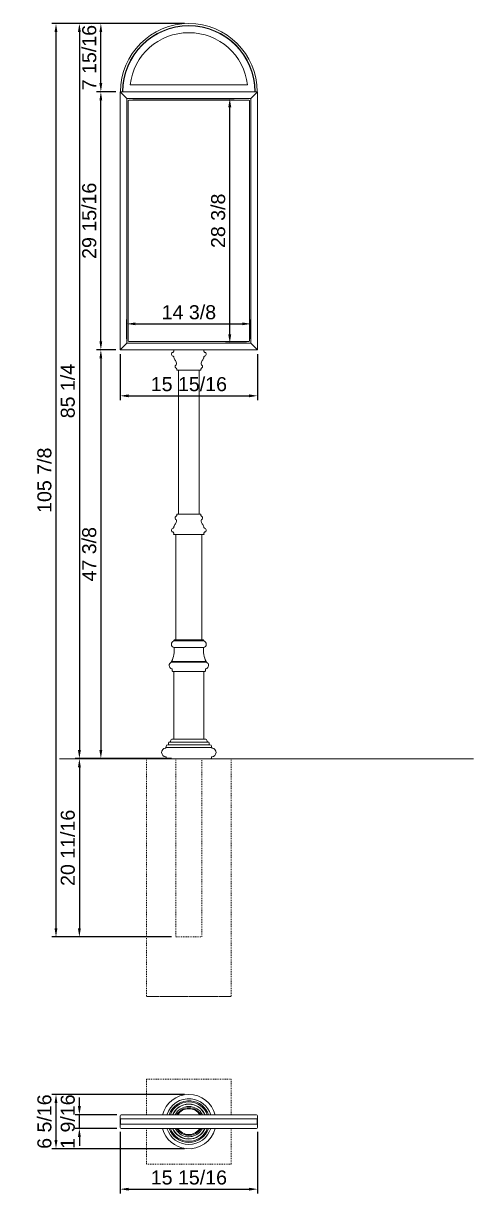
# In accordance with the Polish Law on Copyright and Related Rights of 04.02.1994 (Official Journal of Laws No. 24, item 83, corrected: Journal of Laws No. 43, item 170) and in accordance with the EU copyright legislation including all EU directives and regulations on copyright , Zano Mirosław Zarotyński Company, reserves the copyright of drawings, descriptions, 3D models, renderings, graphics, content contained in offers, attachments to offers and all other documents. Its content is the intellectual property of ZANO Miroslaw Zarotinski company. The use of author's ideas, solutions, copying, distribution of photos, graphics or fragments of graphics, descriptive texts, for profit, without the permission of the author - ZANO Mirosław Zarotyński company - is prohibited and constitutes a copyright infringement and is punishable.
# Model space of a CAD drawing. Header units: inches. Extents: x -11 to 148, y 0 to 136.
# Drawn here: x -10.7 to 41.4, y -0.3 to 135.9 of the extents above; entities that cross this region are included whole.
import ezdxf

# ---------------------------------------------------------------- set-up
doc = ezdxf.new("R2010")
doc.units = ezdxf.units.IN
doc.linetypes.add('HIDDEN', pattern=[1.905, 1.27, -0.635])
for name, color, linetype, lineweight in [('ZANO_R', 7, 'Continuous', 0), ('ZANO_R_przerywana', 250, 'HIDDEN', 0), ('ZANO_W', 1, 'Continuous', 0)]:
    doc.layers.add(name, color=color, linetype=linetype, lineweight=lineweight)
doc.styles.get("Standard").update_dxf_attribs({"font": 'arial.ttf'})
doc.dimstyles.new('amerykanie', dxfattribs={"dimtxt": 50, "dimasz": 50, "dimexe": 0.5, "dimexo": 0.5, "dimgap": 1, "dimtad": 1, "dimdec": 0, "dimzin": 0, "dimlunit": 5, "dimtxsty": 'Standard', "dimcen": 0.09, "dimclrd": 1, "dimclre": 1, "dimclrt": 1, "dimazin": 0, "dimtfac": 1, "dimtdec": 0, "dimtmove": 0, "dimatfit": 3, "dimfxl": 1, "dimtzin": 0, "dimarcsym": 1})

# ---------------------------------------------------------------- blocks, each defined once
blk = doc.blocks.new('*D372')
at = {"layer": 'ZANO_W', "color": 1, "lineweight": -2}
for p, q in [((1.26, 99.34), (1.26, 101.56)), ((2.26, 101.06), (14.63, 101.06)), ((15.63, 99.34), (15.63, 101.56))]:
    blk.add_line(p, q, dxfattribs=at)
at = {"layer": 'ZANO_W', "color": 1}
for points in [[(2.26, 101.23), (2.26, 100.9), (1.26, 101.06)], [(14.63, 100.9), (14.63, 101.23), (15.63, 101.06)]]:
    blk.add_solid(points, dxfattribs=at)
at = {"layer": 'ZANO_W', "color": 1, "insert": (8.45, 102.4), "char_height": 1.625, "attachment_point": 5}
blk.add_mtext('14 3/8', dxfattribs=at)
blk = doc.blocks.new('*D373')
at = {"layer": 'ZANO_W', "color": 1, "lineweight": -2}
for p, q in [((1.96, 127.18), (13.69, 127.18)), ((13.19, 99.84), (13.19, 126.18)), ((15.13, 98.84), (12.69, 98.84))]:
    blk.add_line(p, q, dxfattribs=at)
at = {"layer": 'ZANO_W', "color": 1}
for points in [[(13.36, 126.18), (13.02, 126.18), (13.19, 127.18)], [(13.02, 99.84), (13.36, 99.84), (13.19, 98.84)]]:
    blk.add_solid(points, dxfattribs=at)
at = {"layer": 'ZANO_W', "color": 1, "insert": (11.85, 113.01), "char_height": 1.625, "attachment_point": 5, "rotation": 90}
blk.add_mtext('28 3/8', dxfattribs=at)
blk = doc.blocks.new('*D374')
at = {"layer": 'ZANO_W', "color": 1, "lineweight": -2}
for p, q in [((-0.02, 127.97), (-2.25, 127.97)), ((-1.75, 99.05), (-1.75, 126.97)), ((-0.03, 98.05), (-2.25, 98.05))]:
    blk.add_line(p, q, dxfattribs=at)
at = {"layer": 'ZANO_W', "color": 1}
for points in [[(-1.59, 126.97), (-1.92, 126.97), (-1.75, 127.97)], [(-1.92, 99.05), (-1.59, 99.05), (-1.75, 98.05)]]:
    blk.add_solid(points, dxfattribs=at)
at = {"layer": 'ZANO_W', "color": 1, "insert": (-3.09, 113.01), "char_height": 1.625, "attachment_point": 5, "rotation": 90}
blk.add_mtext('29 15/16', dxfattribs=at)
blk = doc.blocks.new('*D380')
at = {"layer": 'ZANO_W', "color": 1, "lineweight": -2}
for p, q in [((-0.03, 98.05), (-2.25, 98.05)), ((-1.75, 97.05), (-1.75, 51.65)), ((6.45, 50.65), (-2.25, 50.65))]:
    blk.add_line(p, q, dxfattribs=at)
at = {"layer": 'ZANO_W', "color": 1}
for points in [[(-1.59, 97.05), (-1.92, 97.05), (-1.75, 98.05)], [(-1.92, 51.65), (-1.59, 51.65), (-1.75, 50.65)]]:
    blk.add_solid(points, dxfattribs=at)
at = {"layer": 'ZANO_W', "color": 1, "insert": (-3.09, 74.35), "char_height": 1.625, "attachment_point": 5, "rotation": 90}
blk.add_mtext('47 3/8', dxfattribs=at)
blk = doc.blocks.new('*D381')
at = {"layer": 'ZANO_W', "color": 1, "lineweight": -2}
for p, q in [((7.95, 135.88), (-2.25, 135.88)), ((-1.75, 128.97), (-1.75, 134.88)), ((-0.03, 127.97), (-2.25, 127.97))]:
    blk.add_line(p, q, dxfattribs=at)
at = {"layer": 'ZANO_W', "color": 1}
for points in [[(-1.59, 134.88), (-1.92, 134.88), (-1.75, 135.88)], [(-1.92, 128.97), (-1.59, 128.97), (-1.75, 127.97)]]:
    blk.add_solid(points, dxfattribs=at)
at = {"layer": 'ZANO_W', "color": 1, "insert": (-3.09, 131.93), "char_height": 1.625, "attachment_point": 5, "rotation": 90}
blk.add_mtext('7 15/16', dxfattribs=at)
blk = doc.blocks.new('*D382')
at = {"layer": 'ZANO_W', "color": 1, "lineweight": -2}
for p, q in [((7.95, 135.88), (-4.74, 135.88)), ((-4.24, 134.88), (-4.24, 51.65)), ((6.45, 50.65), (-4.74, 50.65))]:
    blk.add_line(p, q, dxfattribs=at)
at = {"layer": 'ZANO_W', "color": 1}
for points in [[(-4.07, 134.88), (-4.41, 134.88), (-4.24, 135.88)], [(-4.41, 51.65), (-4.07, 51.65), (-4.24, 50.65)]]:
    blk.add_solid(points, dxfattribs=at)
at = {"layer": 'ZANO_W', "color": 1, "insert": (-5.58, 93.27), "char_height": 1.625, "attachment_point": 5, "rotation": 90}
blk.add_mtext('85 1/4', dxfattribs=at)
blk = doc.blocks.new('*D383')
at = {"layer": 'ZANO_W', "color": 1, "lineweight": -2}
for p, q in [((6.45, 50.65), (-4.74, 50.65)), ((-4.24, 49.65), (-4.24, 30.98)), ((6.45, 29.98), (-4.74, 29.98))]:
    blk.add_line(p, q, dxfattribs=at)
at = {"layer": 'ZANO_W', "color": 1}
for points in [[(-4.07, 49.65), (-4.41, 49.65), (-4.24, 50.65)], [(-4.41, 30.98), (-4.07, 30.98), (-4.24, 29.98)]]:
    blk.add_solid(points, dxfattribs=at)
at = {"layer": 'ZANO_W', "color": 1, "insert": (-5.58, 40.31), "char_height": 1.625, "attachment_point": 5, "rotation": 90}
blk.add_mtext('20 11/16', dxfattribs=at)
blk = doc.blocks.new('*D384')
at = {"layer": 'ZANO_W', "color": 1, "lineweight": -2}
for p, q in [((7.95, 135.88), (-7.45, 135.88)), ((-6.95, 30.98), (-6.95, 134.88)), ((6.45, 29.98), (-7.45, 29.98))]:
    blk.add_line(p, q, dxfattribs=at)
at = {"layer": 'ZANO_W', "color": 1}
for points in [[(-6.79, 134.88), (-7.12, 134.88), (-6.95, 135.88)], [(-7.12, 30.98), (-6.79, 30.98), (-6.95, 29.98)]]:
    blk.add_solid(points, dxfattribs=at)
at = {"layer": 'ZANO_W', "color": 1, "insert": (-8.29, 82.93), "char_height": 1.625, "attachment_point": 5, "rotation": 90}
blk.add_mtext('105 7/8', dxfattribs=at)
blk = doc.blocks.new('*D385')
at = {"layer": 'ZANO_W', "color": 1, "lineweight": -2}
for p, q in [((0.47, 97.55), (0.47, 92.22)), ((16.42, 97.55), (16.42, 92.22)), ((1.47, 92.72), (15.42, 92.72))]:
    blk.add_line(p, q, dxfattribs=at)
at = {"layer": 'ZANO_W', "color": 1}
for points in [[(1.47, 92.88), (1.47, 92.55), (0.47, 92.72)], [(15.42, 92.55), (15.42, 92.88), (16.42, 92.72)]]:
    blk.add_solid(points, dxfattribs=at)
at = {"layer": 'ZANO_W', "color": 1, "insert": (8.45, 94.06), "char_height": 1.625, "attachment_point": 5}
blk.add_mtext('15 15/16', dxfattribs=at)
blk = doc.blocks.new('*D387')
at = {"layer": 'ZANO_W', "color": 1, "lineweight": -2}
for p, q in [((0.47, 7.4), (0.47, 0.24)), ((16.42, 7.4), (16.42, 0.24)), ((1.47, 0.74), (15.42, 0.74))]:
    blk.add_line(p, q, dxfattribs=at)
at = {"layer": 'ZANO_W', "color": 1}
for points in [[(1.47, 0.9), (1.47, 0.57), (0.47, 0.74)], [(15.42, 0.57), (15.42, 0.9), (16.42, 0.74)]]:
    blk.add_solid(points, dxfattribs=at)
at = {"layer": 'ZANO_W', "color": 1, "insert": (8.45, 2.08), "char_height": 1.625, "attachment_point": 5}
blk.add_mtext('15 15/16', dxfattribs=at)
blk = doc.blocks.new('*D388')
at = {"layer": 'ZANO_W', "color": 1, "lineweight": -2}
for p, q in [((-4.24, 10.36), (-4.24, 11.36)), ((0.09, 9.36), (-4.74, 9.36)), ((-4.24, 7.78), (-4.24, 9.36)), ((0.09, 7.78), (-4.74, 7.78)), ((-4.24, 6.78), (-4.24, 5.78))]:
    blk.add_line(p, q, dxfattribs=at)
at = {"layer": 'ZANO_W', "color": 1}
for points in [[(-4.41, 10.36), (-4.07, 10.36), (-4.24, 9.36)], [(-4.07, 6.78), (-4.41, 6.78), (-4.24, 7.78)]]:
    blk.add_solid(points, dxfattribs=at)
at = {"layer": 'ZANO_W', "color": 1, "insert": (-5.58, 8.57), "char_height": 1.625, "attachment_point": 5, "rotation": 90}
blk.add_mtext('1 9/16', dxfattribs=at)
blk = doc.blocks.new('*D389')
at = {"layer": 'ZANO_W', "color": 1, "lineweight": -2}
for p, q in [((7.95, 11.72), (-7.45, 11.72)), ((-6.95, 6.42), (-6.95, 10.72)), ((7.95, 5.42), (-7.45, 5.42))]:
    blk.add_line(p, q, dxfattribs=at)
at = {"layer": 'ZANO_W', "color": 1}
for points in [[(-6.79, 10.72), (-7.12, 10.72), (-6.95, 11.72)], [(-7.12, 6.42), (-6.79, 6.42), (-6.95, 5.42)]]:
    blk.add_solid(points, dxfattribs=at)
at = {"layer": 'ZANO_W', "color": 1, "insert": (-8.29, 8.57), "char_height": 1.625, "attachment_point": 5, "rotation": 90}
blk.add_mtext('6 5/16', dxfattribs=at)

msp = doc.modelspace()

# ---------------------------------------------------------------- linework, layer by layer
at = {"layer": 'ZANO_R'}
for p, q in [((15.25055, 128.75863), (1.64057, 128.75863)), ((16.418, 127.97122), (0.47312, 127.97122)), ((0.47312, 127.97122), (0.47312, 98.04997)), ((1.14241, 127.30193), (0.59123, 127.85312)), ((15.6306, 127.18382), (1.26052, 127.18382)), ((1.26052, 127.18382), (1.26052, 98.83737)), ((1.39831, 99.11296), (1.39831, 126.90823)), ((1.47705, 126.98698), (15.41406, 126.98698)), ((15.4928, 99.11296), (15.4928, 126.90823)), ((15.6306, 98.83737), (15.6306, 127.18382)), ((15.74871, 127.30193), (16.29989, 127.85312)), ((16.418, 98.04997), (16.418, 127.97122)), ((0.59123, 98.16808), (1.14241, 98.71926)), ((1.26052, 98.83737), (15.6306, 98.83737)), ((1.47705, 99.03422), (15.41406, 99.03422)), ((16.29989, 98.16808), (15.74871, 98.71926)), ((0.47312, 98.04997), (6.81938, 98.04997)), ((6.81938, 98.04997), (7.39309, 98.04997)), ((7.39309, 98.04997), (10.07173, 98.04997)), ((10.07173, 98.04997), (16.418, 98.04997)), ((7.13349, 95.68777), (7.66029, 95.68777)), ((7.25855, 95.68777), (7.25855, 78.99486)), ((7.66029, 95.68777), (9.75762, 95.68777)), ((9.63256, 78.99486), (9.63256, 95.68777)), ((9.75762, 78.99486), (7.13349, 78.99486)), ((10.20408, 76.63265), (6.68704, 76.63265)), ((6.94752, 76.63265), (6.94752, 64.42793)), ((9.94359, 64.42793), (9.94359, 76.63265)), ((10.19478, 64.30095), (6.69634, 64.30095)), ((10.09877, 64.42793), (6.79235, 64.42793)), ((10.15786, 63.52211), (6.73325, 63.52211)), ((10.48351, 61.84333), (6.4076, 61.84333)), ((10.43637, 61.93136), (6.45474, 61.93136)), ((6.51765, 60.99711), (6.53272, 60.80284)), ((10.31914, 60.76651), (6.57197, 60.76651)), ((6.69556, 60.76651), (6.69556, 52.8925)), ((10.19556, 52.8925), (10.19556, 60.76651)), ((10.3584, 60.80284), (10.37346, 60.99711)), ((5.79982, 52.06572), (5.79222, 51.93247)), ((11.09889, 51.93247), (5.79222, 51.93247)), ((10.88164, 52.26375), (6.00947, 52.26375)), ((6.10518, 52.47065), (6.09042, 52.31602)), ((10.66836, 52.57754), (6.22276, 52.57754)), ((6.36091, 52.80089), (6.32004, 52.62334)), ((10.4151, 52.8925), (6.47601, 52.8925)), ((10.57108, 52.62334), (10.5302, 52.80089)), ((10.80069, 52.31602), (10.78593, 52.47065)), ((11.09889, 51.93247), (11.09129, 52.06572)), ((-6.54636, 50.6484), (41.44041, 50.6484)), ((18.33138, 50.6484), (-1.44027, 50.6484)), ((3.5243, 50.6484), (13.36682, 50.6484)), ((13.36682, 50.6484), (3.5243, 50.6484)), ((5.82154, 50.78815), (5.82154, 50.70746)), ((6.94796, 50.6484), (9.94315, 50.6484)), ((11.06957, 50.70746), (11.06957, 50.78815)), ((0.47312, 7.90115), (0.47312, 9.23973)), ((0.53217, 8.25548), (0.53217, 8.8854)), ((16.35894, 8.8854), (0.53217, 8.8854)), ((16.35894, 8.25548), (0.53217, 8.25548)), ((16.29989, 9.35784), (0.59123, 9.35784)), ((16.35894, 8.25548), (16.35894, 8.8854)), ((16.418, 7.90115), (16.418, 9.23973)), ((16.29989, 7.78304), (0.59123, 7.78304))]:
    msp.add_line(p, q, dxfattribs=at)
at = {"layer": 'ZANO_R', "flags": 128}
for points in [[(0.59123, 127.85312), (0.56819, 127.87616), (0.54603, 127.89832), (0.52561, 127.91873), (0.50771, 127.93663), (0.49302, 127.95132), (0.48211, 127.96224), (0.47539, 127.96896), (0.47312, 127.97122)], [(0.47312, 127.97122), (0.47539, 127.96896), (0.48211, 127.96224), (0.49302, 127.95132), (0.50771, 127.93663), (0.52561, 127.91873), (0.54603, 127.89832), (0.56819, 127.87616), (0.59123, 127.85312)], [(1.26052, 127.18382), (1.25825, 127.18609), (1.25153, 127.19282), (1.24061, 127.20373), (1.22593, 127.21842), (1.20803, 127.23632), (1.18761, 127.25674), (1.16545, 127.27889), (1.14241, 127.30193)], [(1.14241, 127.30193), (1.16545, 127.27889), (1.18761, 127.25674), (1.20803, 127.23632), (1.22593, 127.21842), (1.24061, 127.20373), (1.25153, 127.19282), (1.25825, 127.18609), (1.26052, 127.18382)], [(15.6306, 127.18382), (15.63286, 127.18609), (15.63959, 127.19282), (15.6505, 127.20373), (15.66519, 127.21842), (15.68309, 127.23632), (15.70351, 127.25674), (15.72566, 127.27889), (15.74871, 127.30193)], [(15.74871, 127.30193), (15.72566, 127.27889), (15.70351, 127.25674), (15.68309, 127.23632), (15.66519, 127.21842), (15.6505, 127.20373), (15.63959, 127.19282), (15.63286, 127.18609), (15.6306, 127.18382)], [(16.29989, 127.85312), (16.32293, 127.87616), (16.34509, 127.89832), (16.36551, 127.91873), (16.3834, 127.93663), (16.39809, 127.95132), (16.40901, 127.96224), (16.41573, 127.96896), (16.418, 127.97122)], [(16.418, 127.97122), (16.41573, 127.96896), (16.40901, 127.96224), (16.39809, 127.95132), (16.3834, 127.93663), (16.36551, 127.91873), (16.34509, 127.89832), (16.32293, 127.87616), (16.29989, 127.85312)], [(0.47312, 98.04997), (0.47539, 98.05224), (0.48211, 98.05896), (0.49302, 98.06988), (0.50771, 98.08457), (0.52561, 98.10246), (0.54603, 98.12288), (0.56819, 98.14504), (0.59123, 98.16808)], [(0.59123, 98.16808), (0.56819, 98.14504), (0.54603, 98.12288), (0.52561, 98.10246), (0.50771, 98.08457), (0.49302, 98.06988), (0.48211, 98.05896), (0.47539, 98.05224), (0.47312, 98.04997)], [(1.14241, 98.71926), (1.16545, 98.74231), (1.18761, 98.76446), (1.20803, 98.78488), (1.22593, 98.80278), (1.24061, 98.81747), (1.25153, 98.82838), (1.25825, 98.8351), (1.26052, 98.83737)], [(1.26052, 98.83737), (1.25825, 98.8351), (1.25153, 98.82838), (1.24061, 98.81747), (1.22593, 98.80278), (1.20803, 98.78488), (1.18761, 98.76446), (1.16545, 98.74231), (1.14241, 98.71926)], [(15.74871, 98.71926), (15.72566, 98.74231), (15.70351, 98.76446), (15.68309, 98.78488), (15.66519, 98.80278), (15.6505, 98.81747), (15.63959, 98.82838), (15.63286, 98.8351), (15.6306, 98.83737)], [(15.6306, 98.83737), (15.63286, 98.8351), (15.63959, 98.82838), (15.6505, 98.81747), (15.66519, 98.80278), (15.68309, 98.78488), (15.70351, 98.76446), (15.72566, 98.74231), (15.74871, 98.71926)], [(16.418, 98.04997), (16.41573, 98.05224), (16.40901, 98.05896), (16.39809, 98.06988), (16.3834, 98.08457), (16.36551, 98.10246), (16.34509, 98.12288), (16.32293, 98.14504), (16.29989, 98.16808)], [(16.29989, 98.16808), (16.32293, 98.14504), (16.34509, 98.12288), (16.36551, 98.10246), (16.3834, 98.08457), (16.39809, 98.06988), (16.40901, 98.05896), (16.41573, 98.05224), (16.418, 98.04997)], [(6.68704, 98.04997), (6.68789, 97.96346), (6.68843, 97.90623), (6.68814, 97.87023), (6.68611, 97.84511), (6.68155, 97.82523), (6.67668, 97.80929), (6.6672, 97.7911), (6.64752, 97.77583), (6.58824, 97.75267), (6.52814, 97.73002), (6.48095, 97.69547), (6.43892, 97.61645), (6.43243, 97.51994), (6.46254, 97.4235), (6.53033, 97.34469), (6.57869, 97.31738), (6.63599, 97.30042), (6.68584, 97.28375), (6.7003, 97.27034), (6.70836, 97.25376), (6.71235, 97.21024), (6.71177, 97.16201), (6.73205, 97.08123), (6.78197, 96.97623), (6.83207, 96.89468), (6.88099, 96.82087), (6.92753, 96.73897), (6.97049, 96.63314), (7.00829, 96.48775), (7.01428, 96.43028), (7.00709, 96.37214), (6.9801, 96.32148), (6.93073, 96.2896), (6.88499, 96.24915), (6.85812, 96.18868), (6.85058, 96.11768), (6.86275, 96.04575), (6.89501, 95.98248), (6.93783, 95.94304), (6.9849, 95.91812), (7.01001, 95.90394), (7.02552, 95.88701), (7.0342, 95.86481), (7.04143, 95.83047), (7.04855, 95.78772), (7.05402, 95.75892), (7.05742, 95.73587), (7.05821, 95.72729), (7.05934, 95.71679), (7.06501, 95.70648), (7.07717, 95.70003), (7.09552, 95.69507), (7.13349, 95.68777)], [(9.75762, 95.68777), (9.80413, 95.69708), (9.81712, 95.70125), (9.8261, 95.70648), (9.83177, 95.71679), (9.8329, 95.72729), (9.8337, 95.73587), (9.83828, 95.7649), (9.84703, 95.81472), (9.85559, 95.8597), (9.86559, 95.88701), (9.88683, 95.90776), (9.92514, 95.92735), (9.96362, 95.95015), (9.9961, 95.98248), (10.02836, 96.04575), (10.04054, 96.11768), (10.033, 96.18868), (10.00612, 96.24915), (9.96038, 96.2896), (9.91101, 96.32148), (9.88403, 96.37214), (9.87683, 96.43028), (9.88282, 96.48775), (9.92062, 96.63314), (9.96359, 96.73897), (10.01013, 96.82087), (10.05905, 96.89468), (10.10915, 96.97623), (10.15906, 97.08123), (10.17531, 97.13283), (10.17964, 97.18317), (10.17864, 97.22002), (10.18275, 97.25376), (10.19081, 97.27034), (10.20527, 97.28375), (10.25512, 97.30042), (10.31242, 97.31738), (10.36078, 97.34469), (10.42857, 97.4235), (10.45869, 97.51994), (10.45219, 97.61645), (10.41016, 97.69547), (10.36298, 97.73002), (10.30288, 97.75267), (10.2436, 97.77583), (10.22391, 97.7911), (10.21443, 97.80929), (10.20956, 97.82523), (10.205, 97.84511), (10.20298, 97.87023), (10.20268, 97.90623), (10.20323, 97.96346), (10.20408, 98.04997)], [(7.13349, 78.99486), (7.08699, 78.98554), (7.07399, 78.98137), (7.06501, 78.97615), (7.05934, 78.96583), (7.05821, 78.95533), (7.05742, 78.94676), (7.05283, 78.91772), (7.04408, 78.8679), (7.03553, 78.82292), (7.02552, 78.79561), (7.00429, 78.77486), (6.96597, 78.75528), (6.9275, 78.73248), (6.89501, 78.70014), (6.86275, 78.63688), (6.85058, 78.56494), (6.85812, 78.49394), (6.88499, 78.43348), (6.93073, 78.39302), (6.9801, 78.36115), (7.00709, 78.31048), (7.01428, 78.25234), (7.00829, 78.19487), (6.97049, 78.04948), (6.92753, 77.94366), (6.88099, 77.86175), (6.83207, 77.78794), (6.78197, 77.70639), (6.73205, 77.6014), (6.71581, 77.5498), (6.71147, 77.49945), (6.71247, 77.4626), (6.70836, 77.42886), (6.7003, 77.41228), (6.68584, 77.39887), (6.63599, 77.3822), (6.57869, 77.36524), (6.53033, 77.33793), (6.46254, 77.25912), (6.43243, 77.16269), (6.43892, 77.06618), (6.48095, 76.98716), (6.52814, 76.95261), (6.58824, 76.92995), (6.64752, 76.90679), (6.6672, 76.89152), (6.67668, 76.87333), (6.68155, 76.85739), (6.68611, 76.83751), (6.68814, 76.81239), (6.68843, 76.77639), (6.68789, 76.71916), (6.68704, 76.63265)], [(10.20408, 76.63265), (10.20323, 76.71916), (10.20268, 76.77639), (10.20298, 76.81239), (10.205, 76.83751), (10.20956, 76.85739), (10.21443, 76.87333), (10.22391, 76.89152), (10.2436, 76.90679), (10.30288, 76.92995), (10.36298, 76.95261), (10.41016, 76.98716), (10.45219, 77.06618), (10.45869, 77.16269), (10.42857, 77.25912), (10.36078, 77.33793), (10.31242, 77.36524), (10.25512, 77.3822), (10.20527, 77.39887), (10.19081, 77.41228), (10.18275, 77.42886), (10.17877, 77.47238), (10.17934, 77.52061), (10.15906, 77.6014), (10.10915, 77.70639), (10.05905, 77.78794), (10.01013, 77.86175), (9.96359, 77.94366), (9.92062, 78.04948), (9.88282, 78.19487), (9.87683, 78.25234), (9.88403, 78.31048), (9.91101, 78.36115), (9.96038, 78.39302), (10.00612, 78.43348), (10.033, 78.49394), (10.04054, 78.56494), (10.02836, 78.63688), (9.9961, 78.70014), (9.95329, 78.73959), (9.90622, 78.76451), (9.8811, 78.77868), (9.86559, 78.79561), (9.85691, 78.81781), (9.84969, 78.85215), (9.84256, 78.89491), (9.83709, 78.92371), (9.8337, 78.94676), (9.8329, 78.95533), (9.83177, 78.96583), (9.8261, 78.97615), (9.81395, 78.98259), (9.7956, 78.98755), (9.75762, 78.99486)], [(6.79235, 64.42793), (6.75822, 64.41514), (6.73588, 64.39358), (6.72143, 64.36662), (6.69634, 64.30095)], [(10.19478, 64.30095), (10.17872, 64.34175), (10.1611, 64.3844), (10.14685, 64.40368), (10.1267, 64.41873), (10.09877, 64.42793)]]:
    msp.add_lwpolyline(points, dxfattribs=at)
at = {"layer": 'ZANO_R'}
for centre, radius, start, end in [((8.44556, 127.97123), 7.91338, 0, 180), ((8.44556, 127.97123), 7.67716, 0, 180), ((8.44556, 127.97123), 7.63779, 0, 180), ((8.44556, 127.97123), 6.85039, 6.6003102, 173.3996898), ((1.47705, 126.90824), 0.07874, 90, 180), ((15.41406, 126.90824), 0.07874, 0, 90), ((1.47705, 99.11296), 0.07874, 180, 270), ((15.41406, 99.11296), 0.07874, 270, 0), ((6.83569, 63.91726), 0.40821, 109.9603506, 255.4670022), ((10.05542, 63.91726), 0.40821, 284.5329978, 70.0396494), ((3.71839, 63.2302), 3.02896, 334.6080107, 5.5303863), ((13.17272, 63.2302), 3.02896, 174.4696137, 205.3919893), ((6.58285, 61.46522), 0.41676, 114.8673902, 253.1404171), ((4.0234, 63.1768), 2.73176, 330.7819428, 332.8763956), ((10.30826, 61.46522), 0.41676, 286.8595829, 65.1326098), ((12.86771, 63.1768), 2.73176, 207.1236044, 209.2180572), ((6.43915, 60.99102), 0.07874, 4.434884, 73.1404171), ((6.57197, 60.80588), 0.03937, 184.434884, 270), ((10.31914, 60.80588), 0.03937, 270, 355.565116), ((10.45197, 60.99102), 0.07874, 106.8595829, 175.565116), ((5.81105, 51.36042), 0.51527, 97.7863921, 265.1489379), ((5.73324, 51.92945), 0.05906, 277.7863921, 2.93533), ((6.00947, 52.05376), 0.20999, 90, 176.73476), ((6.03163, 52.32163), 0.05906, 281.4373133, 354.5475633), ((6.22276, 52.45943), 0.11811, 90, 174.5475633), ((6.26249, 52.63659), 0.05906, 270, 347.0348227), ((6.47601, 52.77439), 0.11811, 90, 167.0348227), ((10.4151, 52.77439), 0.11811, 12.9651773, 90), ((10.62863, 52.63659), 0.05906, 192.9651773, 270), ((10.66836, 52.45943), 0.11811, 5.4524367, 90), ((10.85948, 52.32163), 0.05906, 185.4524367, 258.5626867), ((10.88164, 52.05376), 0.20999, 3.26524, 90), ((11.15787, 51.92945), 0.05906, 177.06467, 262.2136079), ((11.08006, 51.36042), 0.51527, 274.8510621, 82.2136079), ((5.76249, 50.78815), 0.05906, 0, 85.1489379), ((5.8806, 50.70746), 0.05906, 180, 270), ((11.01052, 50.70746), 0.05906, 270, 0), ((11.12863, 50.78815), 0.05906, 94.8510621, 180), ((8.44556, 8.57044), 3.14977, 14.4767182, 165.5232818), ((8.44556, 8.57044), 2.65333, 84.2419368, 162.7369418), ((8.44556, 8.57044), 2.65326, 84.2419368, 162.7364218), ((8.44556, 8.57044), 2.41392, 84.2419368, 160.9622113), ((8.44556, 8.57044), 2.41392, 19.0377887, 84.2419368), ((8.44556, 8.57044), 2.65326, 17.2635782, 84.2419368), ((8.44556, 8.57044), 2.65333, 17.2630582, 84.2419368), ((8.44556, 8.57044), 2.27946, 20.2082574, 159.7917426), ((8.44556, 8.57044), 2.03796, 90, 157.2713129), ((8.44556, 8.57044), 2.01808, 22.9652964, 157.0347036), ((8.44556, 8.57044), 2.01498, 23.0026044, 156.9973956), ((8.44556, 8.57044), 1.75852, 26.6002717, 153.3997283), ((8.44556, 8.57044), 1.59663, 29.5486971, 150.4513029), ((8.44556, 8.57044), 1.49606, 31.7568639, 148.2431361), ((8.44556, 8.57044), 2.03796, 22.7286871, 90), ((0.59123, 9.23973), 0.11811, 90, 180), ((16.29989, 9.23973), 0.11811, 0, 90), ((0.59123, 7.90115), 0.11811, 180, 270), ((8.44556, 8.57044), 3.14977, 194.4767182, 264.2419368), ((8.44556, 8.57044), 2.65333, 197.2630582, 342.7369418), ((8.44556, 8.57044), 2.65326, 197.2635782, 342.7364218), ((8.44556, 8.57044), 2.41392, 199.0377887, 340.9622113), ((8.44556, 8.57044), 2.27946, 200.2082574, 270), ((8.44556, 8.57044), 2.03796, 202.7286871, 337.2713129), ((8.44556, 8.57044), 2.01808, 202.9652964, 270), ((8.44556, 8.57044), 2.01498, 203.0026044, 233.2377307), ((8.44556, 8.57044), 1.75852, 206.6002717, 233.2377307), ((8.44556, 8.57044), 1.59663, 209.5486971, 233.2377307), ((8.44556, 8.57044), 1.49606, 211.7568639, 328.2431361), ((8.44556, 8.57044), 2.01498, 233.2377307, 336.9973956), ((8.44556, 8.57044), 1.75852, 233.2377307, 333.3997283), ((8.44556, 8.57044), 1.59663, 233.2377307, 330.4513029), ((8.44556, 8.57044), 3.14977, 264.2419368, 345.5232818), ((8.44556, 8.57044), 2.01808, 270, 337.0347036), ((8.44556, 8.57044), 2.27946, 270, 339.7917426), ((16.29989, 7.90115), 0.11811, 270, 0)]:
    msp.add_arc(centre, radius, start, end, dxfattribs=at)
at = {"layer": 'ZANO_R_przerywana', "ltscale": 0.05}
for p, q in [((3.5243, 50.6484), (3.5243, 23.08935)), ((3.5243, 50.6484), (3.5243, 23.08935)), ((6.94752, 50.6484), (6.94752, 29.97911)), ((9.94359, 29.97911), (9.94359, 50.6484)), ((13.36682, 50.6484), (13.36682, 23.08935)), ((13.36682, 50.6484), (13.36682, 23.08935)), ((6.94752, 29.97911), (9.94359, 29.97911)), ((3.5243, 23.08935), (13.36682, 23.08935)), ((13.36682, 23.08935), (3.5243, 23.08935)), ((13.36682, 13.4917), (3.5243, 13.4917)), ((3.5243, 13.4917), (3.5243, 9.35784)), ((13.36682, 9.35784), (13.36682, 13.4917)), ((3.5243, 7.78304), (3.5243, 3.64918)), ((13.36682, 3.64918), (13.36682, 7.78304)), ((3.5243, 3.64918), (13.36682, 3.64918))]:
    msp.add_line(p, q, dxfattribs=at)

# ---------------------------------------------------------------- dimensions: what is measured, and where the dimension line sits
at = {"layer": 'ZANO_W'}
for base, p1, p2, picture, middle in [((-6.95435, 135.88461), (6.94752, 29.97911), (8.44556, 135.88461), '*D384', (-8.29456, 82.93186)), ((-4.24132, 50.6484), (8.44556, 135.88461), (6.94752, 50.6484), '*D382', (-5.58153, 93.26651)), ((-1.752272, 127.968962), (0.474251, 98.051106), (0.475385, 127.968962), '*D374', (-3.092484, 113.010034)), ((13.189199, 127.183823), (15.630593, 98.837371), (1.457367, 127.183823), '*D373', (11.848433, 113.010597)), ((-1.75227, 50.6484), (0.47312, 98.04997), (6.94796, 50.6484), '*D380', (-3.09304, 74.34919)), ((-4.24132, 29.97911), (6.94752, 50.6484), (6.94752, 29.97911), '*D383', (-5.58153, 40.31376))]:
    dim = msp.add_linear_dim(base=base, p1=p1, p2=p2, angle=90, dimstyle='amerykanie', override={"dimtxt": 1.625, "dimasz": 1, "dimgap": 0.5, "dimdec": 4, "dimaunit": 1, "dimadec": 1, "dimtdec": 4, "dimtmove": 1, "dimfrac": 2}, dxfattribs=at)
    dim.commit()
    dim.dimension.update_dxf_attribs({"geometry": picture, "text_midpoint": middle})
for base, p1, p2, picture, middle in [((-1.75227, 135.88461), (0.47312, 127.97122), (8.44556, 135.88461), '*D381', (-1.75227, 131.92792)), ((-6.95434584, 11.7202177), (8.44555671, 5.42066771), (8.44555671, 11.7202177), '*D389', (-6.95434584, 8.57044271)), ((-4.24132, 9.35784), (0.59123, 7.78304), (0.59123, 9.35784), '*D388', (-4.24132, 8.57044))]:
    dim = msp.add_linear_dim(base=base, p1=p1, p2=p2, angle=90, dimstyle='amerykanie', override={"dimtxt": 1.625, "dimasz": 1, "dimgap": 0.5, "dimdec": 4, "dimaunit": 1, "dimadec": 1, "dimtdec": 4, "dimtmove": 1, "dimfrac": 2}, dxfattribs=at)
    dim.commit()
    dim.dimension.update_dxf_attribs({"geometry": picture, "text_midpoint": middle, "dimtype": 160})
for base, p1, p2, picture, middle in [((15.6306, 101.06414), (1.26052, 98.83737), (15.6306, 98.83737), '*D372', (8.44556, 102.40491)), ((16.418, 92.71548), (0.47312, 98.04997), (16.418, 98.04997), '*D385', (8.44556, 94.05569)), ((16.418, 0.73754), (0.47312, 7.90115), (16.418, 7.90115), '*D387', (8.44556, 2.07775))]:
    dim = msp.add_linear_dim(base=base, p1=p1, p2=p2, dimstyle='amerykanie', override={"dimtxt": 1.625, "dimasz": 1, "dimgap": 0.5, "dimdec": 4, "dimaunit": 1, "dimadec": 1, "dimtdec": 4, "dimtmove": 1, "dimfrac": 2}, dxfattribs=at)
    dim.commit()
    dim.dimension.update_dxf_attribs({"geometry": picture, "text_midpoint": middle})

doc.saveas('drawing.dxf')
